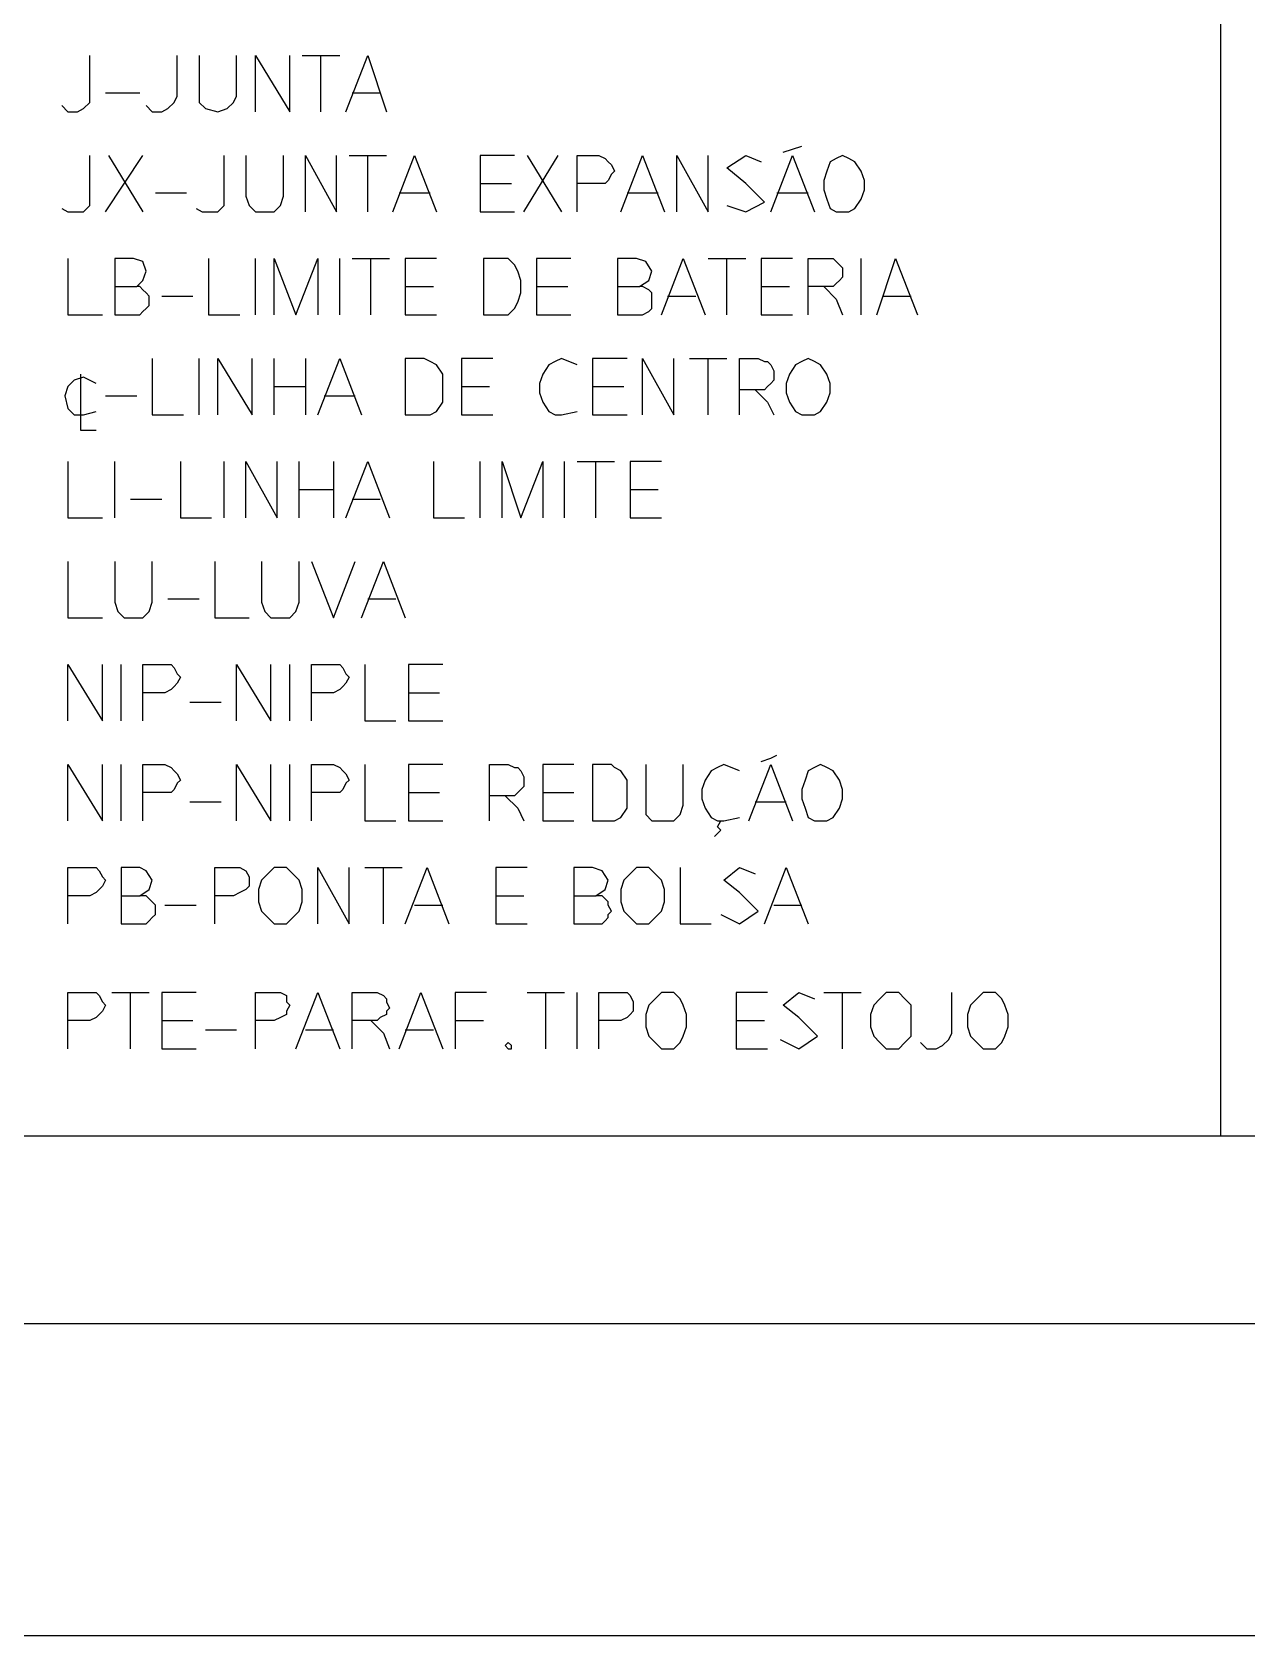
# Model space of a CAD drawing. Extents: x 0 to 597, y 0 to 422.
# Drawn here: x 65 to 103.8, y 0 to 51.4 of the extents above; entities that cross this region are included whole.
import ezdxf

# ---------------------------------------------------------------- set-up
doc = ezdxf.new("R2010")
doc.units = 0
doc.header["$MEASUREMENT"] = 0
doc.layers.add('GT_1', color=7, linetype='Continuous')

msp = doc.modelspace()

# ---------------------------------------------------------------- linework, layer by layer
at = {"linetype": 'Continuous'}
msp.add_lwpolyline([(0, 421.74), (597.11, 421.74), (597.11, 0), (0, 0)], close=True, dxfattribs=at)
at = {"layer": 'GT_1', "flags": 128}
for points in [[(25, 10), (583.8, 10), (583.8, 409.8)], [(103, 101), (103, 16)], [(65.9, 49), (66.1, 48.8), (66.4, 48.8), (66.6, 48.9), (66.8, 49.1), (66.8, 49.3), (66.8, 50.6)], [(68.6, 49), (68.8, 48.8), (69.1, 48.8), (69.3, 48.9), (69.5, 49.1), (69.6, 49.3), (69.6, 50.6)], [(70.3, 50.6), (70.3, 49.3), (70.3, 49.1), (70.5, 48.9), (70.9, 48.8), (71.2, 48.9), (71.4, 49.1), (71.5, 49.3), (71.5, 50.6)], [(72.1, 48.8), (72.1, 50.6), (73.2, 48.8), (73.2, 50.6)], [(73.6, 50.6), (74.8, 50.6)], [(74.2, 48.8), (74.2, 50.6)], [(75, 48.8), (75.7, 50.6), (76.3, 48.8)], [(67.3, 49.4), (68.4, 49.4)], [(75.2, 49.4), (76.1, 49.4)], [(65.9, 45.7), (66.1, 45.6), (66.4, 45.6), (66.6, 45.6), (66.8, 45.8), (66.8, 46.1), (66.8, 47.4)], [(67.3, 45.6), (68.5, 47.4)], [(67.4, 47.4), (68.5, 45.6)], [(70.2, 45.7), (70.4, 45.6), (70.6, 45.6), (70.9, 45.6), (71.1, 45.8), (71.1, 46.1), (71.1, 47.4)], [(71.8, 47.4), (71.8, 46.1), (71.9, 45.8), (72.1, 45.6), (72.4, 45.6), (72.7, 45.6), (72.9, 45.8), (73, 46.1), (73, 47.4)], [(73.7, 45.6), (73.7, 47.4), (74.7, 45.6), (74.7, 47.4)], [(75.1, 47.4), (76.3, 47.4)], [(75.7, 45.6), (75.7, 47.4)], [(76.5, 45.6), (77.2, 47.4), (77.9, 45.6)], [(80.4, 47.4), (79.3, 47.4), (79.3, 45.6), (80.4, 45.6)], [(80.7, 45.6), (81.8, 47.4)], [(80.8, 47.4), (81.9, 45.6)], [(82.4, 45.6), (82.4, 47.4), (83.1, 47.4), (83.3, 47.3), (83.4, 47.2), (83.5, 47.1), (83.6, 46.9), (83.5, 46.8), (83.4, 46.6), (83.3, 46.5), (83.1, 46.5), (82.4, 46.5)], [(83.8, 45.6), (84.5, 47.4), (85.2, 45.6)], [(85.6, 45.6), (85.6, 47.4), (86.6, 45.6), (86.6, 47.4)], [(87.2, 45.8), (87.8, 45.6), (88.4, 45.9), (87.8, 46.5), (87.2, 47), (87.8, 47.4), (88.3, 47.2)], [(88.6, 45.6), (89.3, 47.4), (90, 45.6)], [(89, 47.5), (89.3, 47.6), (89.6, 47.7)], [(91, 45.6), (91.1, 45.6), (91.3, 45.7), (91.5, 46), (91.6, 46.3), (91.6, 46.6), (91.5, 46.9), (91.3, 47.2), (91.1, 47.3), (90.9, 47.4), (90.7, 47.3), (90.5, 47.2), (90.4, 46.9), (90.3, 46.6), (90.3, 46.3), (90.4, 46), (90.5, 45.7), (90.7, 45.6), (90.9, 45.6), (91, 45.6)], [(79.3, 46.5), (80.3, 46.5)], [(68.9, 46.2), (69.9, 46.2)], [(76.7, 46.2), (77.7, 46.2)], [(84, 46.2), (85, 46.2)], [(88.8, 46.2), (89.8, 46.2)], [(66.1, 44.1), (66.1, 42.3), (67.2, 42.3)], [(67.6, 43.2), (68.3, 43.2), (68.5, 43.4), (68.6, 43.7), (68.5, 44), (68.2, 44.1), (67.6, 44.1), (67.6, 42.3), (68.3, 42.3), (68.4, 42.3), (68.5, 42.4), (68.6, 42.5), (68.7, 42.6), (68.7, 42.7), (68.7, 42.9), (68.6, 43), (68.5, 43.1), (68.4, 43.2), (68.3, 43.2)], [(70.6, 44.1), (70.6, 42.3), (71.6, 42.3)], [(72.1, 42.3), (72.1, 44.1)], [(72.7, 42.3), (72.7, 44.1), (73.4, 42.3), (74.1, 44.1), (74.1, 42.3)], [(74.8, 42.3), (74.8, 44.1)], [(75.2, 44.1), (76.4, 44.1)], [(75.8, 42.3), (75.8, 44.1)], [(77.9, 44.1), (76.9, 44.1), (76.9, 42.3), (77.9, 42.3)], [(80.1, 42.3), (80.2, 42.3), (80.4, 42.5), (80.5, 42.7), (80.6, 43), (80.6, 43.4), (80.5, 43.7), (80.4, 43.9), (80.2, 44.1), (80, 44.1), (79.4, 44.1), (79.4, 42.3), (80, 42.3), (80.1, 42.3)], [(82.2, 44.1), (81.1, 44.1), (81.1, 42.3), (82.2, 42.3)], [(83.7, 43.2), (84.4, 43.2), (84.7, 43.4), (84.8, 43.7), (84.6, 44), (84.3, 44.1), (83.7, 44.1), (83.7, 42.3), (84.4, 42.3), (84.5, 42.3), (84.7, 42.4), (84.8, 42.5), (84.8, 42.6), (84.8, 42.7), (84.8, 42.9), (84.8, 43), (84.7, 43.1), (84.5, 43.2), (84.4, 43.2)], [(85.1, 42.3), (85.8, 44.1), (86.5, 42.3)], [(86.6, 44.1), (87.8, 44.1)], [(87.2, 42.3), (87.2, 44.1)], [(89.3, 44.1), (88.3, 44.1), (88.3, 42.3), (89.3, 42.3)], [(89.8, 42.3), (89.8, 44.1), (90.4, 44.1), (90.5, 44.1), (90.6, 44.1), (90.7, 44), (90.8, 43.9), (90.9, 43.8), (90.9, 43.6), (90.9, 43.5), (90.8, 43.4), (90.7, 43.3), (90.6, 43.2), (90.4, 43.2), (89.8, 43.2)], [(91.5, 42.3), (91.5, 44.1)], [(92, 42.3), (92.6, 44.1), (93.3, 42.3)], [(76.9, 43.2), (77.8, 43.2)], [(81.1, 43.2), (82.1, 43.2)], [(88.3, 43.2), (89.2, 43.2)], [(90.3, 43.2), (90.7, 42.8), (90.9, 42.3)], [(69.1, 42.9), (70.1, 42.9)], [(85.3, 42.9), (86.2, 42.9)], [(92.2, 42.9), (93.1, 42.9)], [(68.8, 40.9), (68.8, 39.1), (69.8, 39.1)], [(70.3, 39.1), (70.3, 40.9)], [(70.9, 39.1), (70.9, 40.9), (72, 39.1), (72, 40.9)], [(72.7, 39.1), (72.7, 40.9)], [(73.7, 40.9), (73.7, 39.1)], [(74.1, 39.1), (74.8, 40.9), (75.5, 39.1)], [(77.6, 39.1), (77.7, 39.1), (77.9, 39.2), (78.1, 39.5), (78.1, 39.8), (78.1, 40.1), (78.1, 40.4), (77.9, 40.7), (77.7, 40.8), (77.5, 40.9), (76.9, 40.9), (76.9, 39.1), (77.5, 39.1), (77.6, 39.1)], [(79.7, 40.9), (78.7, 40.9), (78.7, 39.1), (79.7, 39.1)], [(82.4, 40.7), (81.9, 40.9), (81.7, 40.8), (81.5, 40.7), (81.3, 40.4), (81.2, 40.1), (81.2, 39.8), (81.3, 39.5), (81.5, 39.2), (81.7, 39.1), (81.9, 39.1), (82.4, 39.2)], [(84, 40.9), (82.9, 40.9), (82.9, 39.1), (84, 39.1)], [(84.5, 39.1), (84.5, 40.9), (85.5, 39.1), (85.5, 40.9)], [(86, 40.9), (87.2, 40.9)], [(86.6, 39.1), (86.6, 40.9)], [(87.6, 39.1), (87.6, 40.9), (88.2, 40.9), (88.4, 40.8), (88.5, 40.8), (88.6, 40.7), (88.7, 40.5), (88.7, 40.4), (88.7, 40.2), (88.6, 40.1), (88.5, 40), (88.4, 39.9), (88.2, 39.9), (87.6, 39.9)], [(89.9, 39.1), (90, 39.1), (90.2, 39.2), (90.4, 39.5), (90.5, 39.8), (90.5, 40.1), (90.4, 40.4), (90.2, 40.7), (90, 40.8), (89.8, 40.9), (89.6, 40.8), (89.4, 40.7), (89.2, 40.4), (89.1, 40.1), (89.1, 39.8), (89.2, 39.5), (89.4, 39.2), (89.6, 39.1), (89.8, 39.1), (89.9, 39.1)], [(67, 40.1), (66.6, 40.3), (66.3, 40.2), (66.1, 40), (66, 39.7), (66.1, 39.3), (66.3, 39.1), (66.6, 39.1), (67, 39.2)], [(66.5, 40.4), (66.5, 38.6), (67, 38.6)], [(67.3, 39.7), (68.3, 39.7)], [(72.7, 40), (73.7, 40)], [(74.3, 39.7), (75.3, 39.7)], [(78.7, 40), (79.6, 40)], [(82.9, 40), (83.9, 40)], [(88.1, 39.9), (88.5, 39.5), (88.7, 39.1)], [(66.1, 37.6), (66.1, 35.8), (67.2, 35.8)], [(67.6, 35.8), (67.6, 37.6)], [(69.7, 37.6), (69.7, 35.8), (70.7, 35.8)], [(71.1, 35.8), (71.1, 37.6)], [(71.8, 35.8), (71.8, 37.6), (72.8, 35.8), (72.8, 37.6)], [(73.5, 35.8), (73.5, 37.6)], [(74.6, 37.6), (74.6, 35.8)], [(75, 35.8), (75.7, 37.6), (76.4, 35.8)], [(77.8, 37.6), (77.8, 35.8), (78.8, 35.8)], [(79.3, 35.8), (79.3, 37.6)], [(80, 35.8), (80, 37.6), (80.6, 35.8), (81.3, 37.6), (81.3, 35.8)], [(82, 35.8), (82, 37.6)], [(82.4, 37.6), (83.6, 37.6)], [(83, 35.8), (83, 37.6)], [(85.1, 37.6), (84.1, 37.6), (84.1, 35.8), (85.1, 35.8)], [(73.5, 36.7), (74.6, 36.7)], [(84.1, 36.7), (85, 36.7)], [(68.1, 36.4), (69.1, 36.4)], [(75.2, 36.4), (76.1, 36.4)], [(66.1, 34.4), (66.1, 32.6), (67.2, 32.6)], [(67.6, 34.4), (67.6, 33.1), (67.7, 32.8), (67.9, 32.6), (68.2, 32.6), (68.5, 32.6), (68.7, 32.8), (68.8, 33.1), (68.8, 34.4)], [(70.8, 34.4), (70.8, 32.6), (71.9, 32.6)], [(72.3, 34.4), (72.3, 33.1), (72.4, 32.8), (72.6, 32.6), (72.9, 32.6), (73.2, 32.6), (73.4, 32.8), (73.5, 33.1), (73.5, 34.4)], [(73.9, 34.4), (74.6, 32.6), (75.3, 34.4)], [(75.5, 32.6), (76.2, 34.4), (76.9, 32.6)], [(69.3, 33.2), (70.3, 33.2)], [(75.7, 33.2), (76.6, 33.2)], [(66.1, 29.3), (66.1, 31.1), (67.2, 29.3), (67.2, 31.1)], [(67.8, 29.3), (67.8, 31.1)], [(68.5, 29.3), (68.5, 31.1), (69.2, 31.1), (69.4, 31.1), (69.5, 31), (69.6, 30.8), (69.7, 30.7), (69.6, 30.5), (69.5, 30.4), (69.4, 30.3), (69.2, 30.2), (68.5, 30.2)], [(71.5, 29.3), (71.5, 31.1), (72.6, 29.3), (72.6, 31.1)], [(73.2, 29.3), (73.2, 31.1)], [(73.9, 29.3), (73.9, 31.1), (74.6, 31.1), (74.8, 31.1), (74.9, 31), (75, 30.8), (75.1, 30.7), (75, 30.5), (74.9, 30.4), (74.8, 30.3), (74.6, 30.2), (73.9, 30.2)], [(75.6, 31.1), (75.6, 29.3), (76.6, 29.3)], [(78.1, 31.1), (77, 31.1), (77, 29.3), (78.1, 29.3)], [(70, 29.9), (71, 29.9)], [(77, 30.2), (78, 30.2)], [(66.1, 26.1), (66.1, 27.9), (67.2, 26.1), (67.2, 27.9)], [(67.8, 26.1), (67.8, 27.9)], [(68.5, 26.1), (68.5, 27.9), (69.2, 27.9), (69.4, 27.8), (69.5, 27.7), (69.6, 27.6), (69.7, 27.4), (69.6, 27.3), (69.5, 27.1), (69.4, 27), (69.2, 27), (68.5, 27)], [(71.5, 26.1), (71.5, 27.9), (72.6, 26.1), (72.6, 27.9)], [(73.2, 26.1), (73.2, 27.9)], [(73.9, 26.1), (73.9, 27.9), (74.6, 27.9), (74.8, 27.8), (74.9, 27.7), (75, 27.6), (75.1, 27.4), (75, 27.3), (74.9, 27.1), (74.8, 27), (74.6, 27), (73.9, 27)], [(75.6, 27.9), (75.6, 26.1), (76.6, 26.1)], [(78.1, 27.9), (77, 27.9), (77, 26.1), (78.1, 26.1)], [(79.6, 26.1), (79.6, 27.9), (80.2, 27.9), (80.4, 27.8), (80.5, 27.8), (80.6, 27.7), (80.7, 27.5), (80.7, 27.4), (80.7, 27.2), (80.6, 27.1), (80.5, 27), (80.4, 26.9), (80.2, 26.9), (79.6, 26.9)], [(82.3, 27.9), (81.3, 27.9), (81.3, 26.1), (82.3, 26.1)], [(83.6, 26.1), (83.8, 26.2), (84, 26.5), (84, 26.8), (84, 27.1), (84, 27.4), (83.8, 27.7), (83.6, 27.8), (83.5, 27.9), (82.9, 27.9), (82.9, 26.1), (83.5, 26.1), (83.6, 26.1)], [(84.6, 27.9), (84.6, 26.6), (84.6, 26.3), (84.8, 26.1), (85.2, 26.1), (85.5, 26.1), (85.7, 26.3), (85.8, 26.6), (85.8, 27.9)], [(87.6, 27.7), (87.1, 27.9), (86.9, 27.8), (86.7, 27.7), (86.5, 27.4), (86.4, 27.1), (86.4, 26.8), (86.5, 26.5), (86.7, 26.2), (86.9, 26.1), (87.1, 26.1), (87.6, 26.2)], [(87.9, 26.1), (88.6, 27.9), (89.3, 26.1)], [(88.3, 28), (88.6, 28.1), (88.8, 28.2)], [(90.3, 26.1), (90.4, 26.1), (90.6, 26.2), (90.8, 26.5), (90.9, 26.8), (90.9, 27.1), (90.8, 27.4), (90.6, 27.7), (90.4, 27.8), (90.2, 27.9), (90, 27.8), (89.8, 27.7), (89.7, 27.4), (89.6, 27.1), (89.6, 26.8), (89.7, 26.5), (89.8, 26.2), (90, 26.1), (90.2, 26.1), (90.3, 26.1)], [(77, 27), (78, 27)], [(80.1, 26.9), (80.5, 26.5), (80.7, 26.1)], [(81.3, 27), (82.3, 27)], [(70, 26.7), (71, 26.7)], [(88.1, 26.7), (89.1, 26.7)], [(86.8, 25.6), (87, 25.8), (86.9, 25.9), (87, 26.1)], [(66.1, 22.8), (66.1, 24.6), (66.8, 24.6), (67, 24.6), (67.1, 24.5), (67.2, 24.3), (67.3, 24.2), (67.2, 24), (67.1, 23.9), (67, 23.8), (66.8, 23.7), (66.1, 23.7)], [(67.8, 23.7), (68.4, 23.7), (68.7, 23.9), (68.8, 24.2), (68.6, 24.5), (68.4, 24.6), (67.8, 24.6), (67.8, 22.8), (68.4, 22.8), (68.5, 22.8), (68.6, 22.8), (68.7, 22.9), (68.8, 23), (68.9, 23.1), (68.9, 23.2), (68.9, 23.4), (68.8, 23.5), (68.7, 23.6), (68.6, 23.7), (68.4, 23.7)], [(70.8, 22.8), (70.8, 24.6), (71.4, 24.6), (71.5, 24.6), (71.6, 24.6), (71.8, 24.5), (71.9, 24.3), (71.9, 24.2), (71.9, 24), (71.8, 23.9), (71.6, 23.8), (71.4, 23.7), (70.8, 23.7)], [(73, 22.8), (73.1, 22.8), (73.3, 23), (73.5, 23.2), (73.6, 23.5), (73.6, 23.9), (73.5, 24.2), (73.3, 24.4), (73.1, 24.6), (72.9, 24.6), (72.7, 24.6), (72.5, 24.4), (72.3, 24.2), (72.2, 23.9), (72.2, 23.5), (72.3, 23.2), (72.5, 23), (72.7, 22.8), (72.9, 22.8), (73, 22.8)], [(74.1, 22.8), (74.1, 24.6), (75.1, 22.8), (75.1, 24.6)], [(75.6, 24.6), (76.8, 24.6)], [(76.2, 22.8), (76.2, 24.6)], [(76.9, 22.8), (77.6, 24.6), (78.3, 22.8)], [(80.8, 24.6), (79.8, 24.6), (79.8, 22.8), (80.8, 22.8)], [(82.3, 23.7), (83, 23.7), (83.3, 23.9), (83.4, 24.2), (83.2, 24.5), (82.9, 24.6), (82.3, 24.6), (82.3, 22.8), (83, 22.8), (83.2, 22.8), (83.3, 22.9), (83.4, 23), (83.4, 23.1), (83.5, 23.2), (83.4, 23.4), (83.4, 23.5), (83.3, 23.6), (83.2, 23.7), (83, 23.7)], [(84.6, 22.8), (84.7, 22.8), (84.9, 23), (85.1, 23.2), (85.2, 23.5), (85.2, 23.9), (85.1, 24.2), (84.9, 24.4), (84.7, 24.6), (84.5, 24.6), (84.3, 24.6), (84.1, 24.4), (83.9, 24.2), (83.8, 23.9), (83.8, 23.5), (83.9, 23.2), (84.1, 23), (84.3, 22.8), (84.5, 22.8), (84.6, 22.8)], [(85.7, 24.6), (85.7, 22.8), (86.7, 22.8)], [(87, 23.1), (87.6, 22.8), (88.2, 23.2), (87.6, 23.8), (87.1, 24.2), (87.6, 24.6), (88.1, 24.4)], [(88.4, 22.8), (89.1, 24.6), (89.8, 22.8)], [(79.8, 23.7), (80.7, 23.7)], [(69.2, 23.4), (70.2, 23.4)], [(77.2, 23.4), (78.1, 23.4)], [(88.7, 23.4), (89.6, 23.4)], [(66.1, 18.8), (66.1, 20.6), (66.8, 20.6), (67, 20.6), (67.1, 20.5), (67.2, 20.3), (67.3, 20.2), (67.2, 20), (67.1, 19.9), (67, 19.8), (66.8, 19.7), (66.1, 19.7)], [(67.5, 20.6), (68.7, 20.6)], [(68.1, 18.8), (68.1, 20.6)], [(70.2, 20.6), (69.1, 20.6), (69.1, 18.8), (70.2, 18.8)], [(72.1, 18.8), (72.1, 20.6), (72.7, 20.6), (72.8, 20.6), (72.9, 20.6), (73.1, 20.5), (73.1, 20.3), (73.2, 20.2), (73.1, 20), (73.1, 19.9), (72.9, 19.8), (72.7, 19.7), (72.1, 19.7)], [(73.4, 18.8), (74.1, 20.6), (74.8, 18.8)], [(75.2, 18.8), (75.2, 20.6), (75.9, 20.6), (76, 20.6), (76.2, 20.5), (76.3, 20.4), (76.3, 20.3), (76.4, 20.1), (76.3, 20), (76.3, 19.9), (76.1, 19.8), (76, 19.7), (75.9, 19.7), (75.2, 19.7)], [(76.7, 18.8), (77.4, 20.6), (78.1, 18.8)], [(79.5, 20.6), (78.5, 20.6), (78.5, 18.8)], [(80.8, 20.6), (82, 20.6)], [(81.4, 18.8), (81.4, 20.6)], [(82.4, 18.8), (82.4, 20.6)], [(83.1, 18.8), (83.1, 20.6), (83.8, 20.6), (84, 20.6), (84.1, 20.5), (84.2, 20.3), (84.2, 20.2), (84.2, 20), (84.1, 19.9), (84, 19.8), (83.8, 19.7), (83.1, 19.7)], [(85.4, 18.8), (85.5, 18.8), (85.7, 19), (85.8, 19.2), (85.9, 19.5), (85.9, 19.9), (85.8, 20.2), (85.7, 20.4), (85.5, 20.6), (85.3, 20.6), (85.1, 20.6), (84.9, 20.4), (84.7, 20.2), (84.6, 19.9), (84.6, 19.5), (84.7, 19.2), (84.9, 19), (85.1, 18.8), (85.3, 18.8), (85.4, 18.8)], [(88.5, 20.6), (87.5, 20.6), (87.5, 18.8), (88.5, 18.8)], [(88.9, 19.1), (89.5, 18.8), (90.1, 19.2), (89.5, 19.8), (89, 20.2), (89.5, 20.6), (90, 20.4)], [(90.3, 20.6), (91.5, 20.6)], [(90.9, 18.8), (90.9, 20.6)], [(92.6, 18.8), (92.7, 18.8), (92.9, 19), (93.1, 19.2), (93.1, 19.5), (93.1, 19.9), (93.1, 20.2), (92.9, 20.4), (92.7, 20.6), (92.5, 20.6), (92.3, 20.6), (92.1, 20.4), (91.9, 20.2), (91.8, 19.9), (91.8, 19.5), (91.9, 19.2), (92.1, 19), (92.3, 18.8), (92.5, 18.8), (92.6, 18.8)], [(93.4, 19), (93.6, 18.8), (93.9, 18.8), (94.1, 18.9), (94.3, 19.1), (94.4, 19.3), (94.4, 20.6)], [(95.7, 18.8), (95.8, 18.8), (96, 19), (96.1, 19.2), (96.2, 19.5), (96.2, 19.9), (96.1, 20.2), (96, 20.4), (95.8, 20.6), (95.6, 20.6), (95.4, 20.6), (95.2, 20.4), (95, 20.2), (94.9, 19.9), (94.9, 19.5), (95, 19.2), (95.2, 19), (95.4, 18.8), (95.6, 18.8), (95.7, 18.8)], [(69.1, 19.7), (70.1, 19.7)], [(75.8, 19.7), (76.2, 19.3), (76.4, 18.8)], [(78.5, 19.7), (79.4, 19.7)], [(87.5, 19.7), (88.4, 19.7)], [(70.5, 19.4), (71.5, 19.4)], [(73.7, 19.4), (74.6, 19.4)], [(76.9, 19.4), (77.8, 19.4)], [(80.3, 18.8), (80.3, 18.9), (80.2, 19), (80.1, 18.9), (80.2, 18.8), (80.3, 18.8)], [(142, 16), (25, 16)]]:
    msp.add_lwpolyline(points, dxfattribs=at)

doc.saveas('drawing.dxf')
